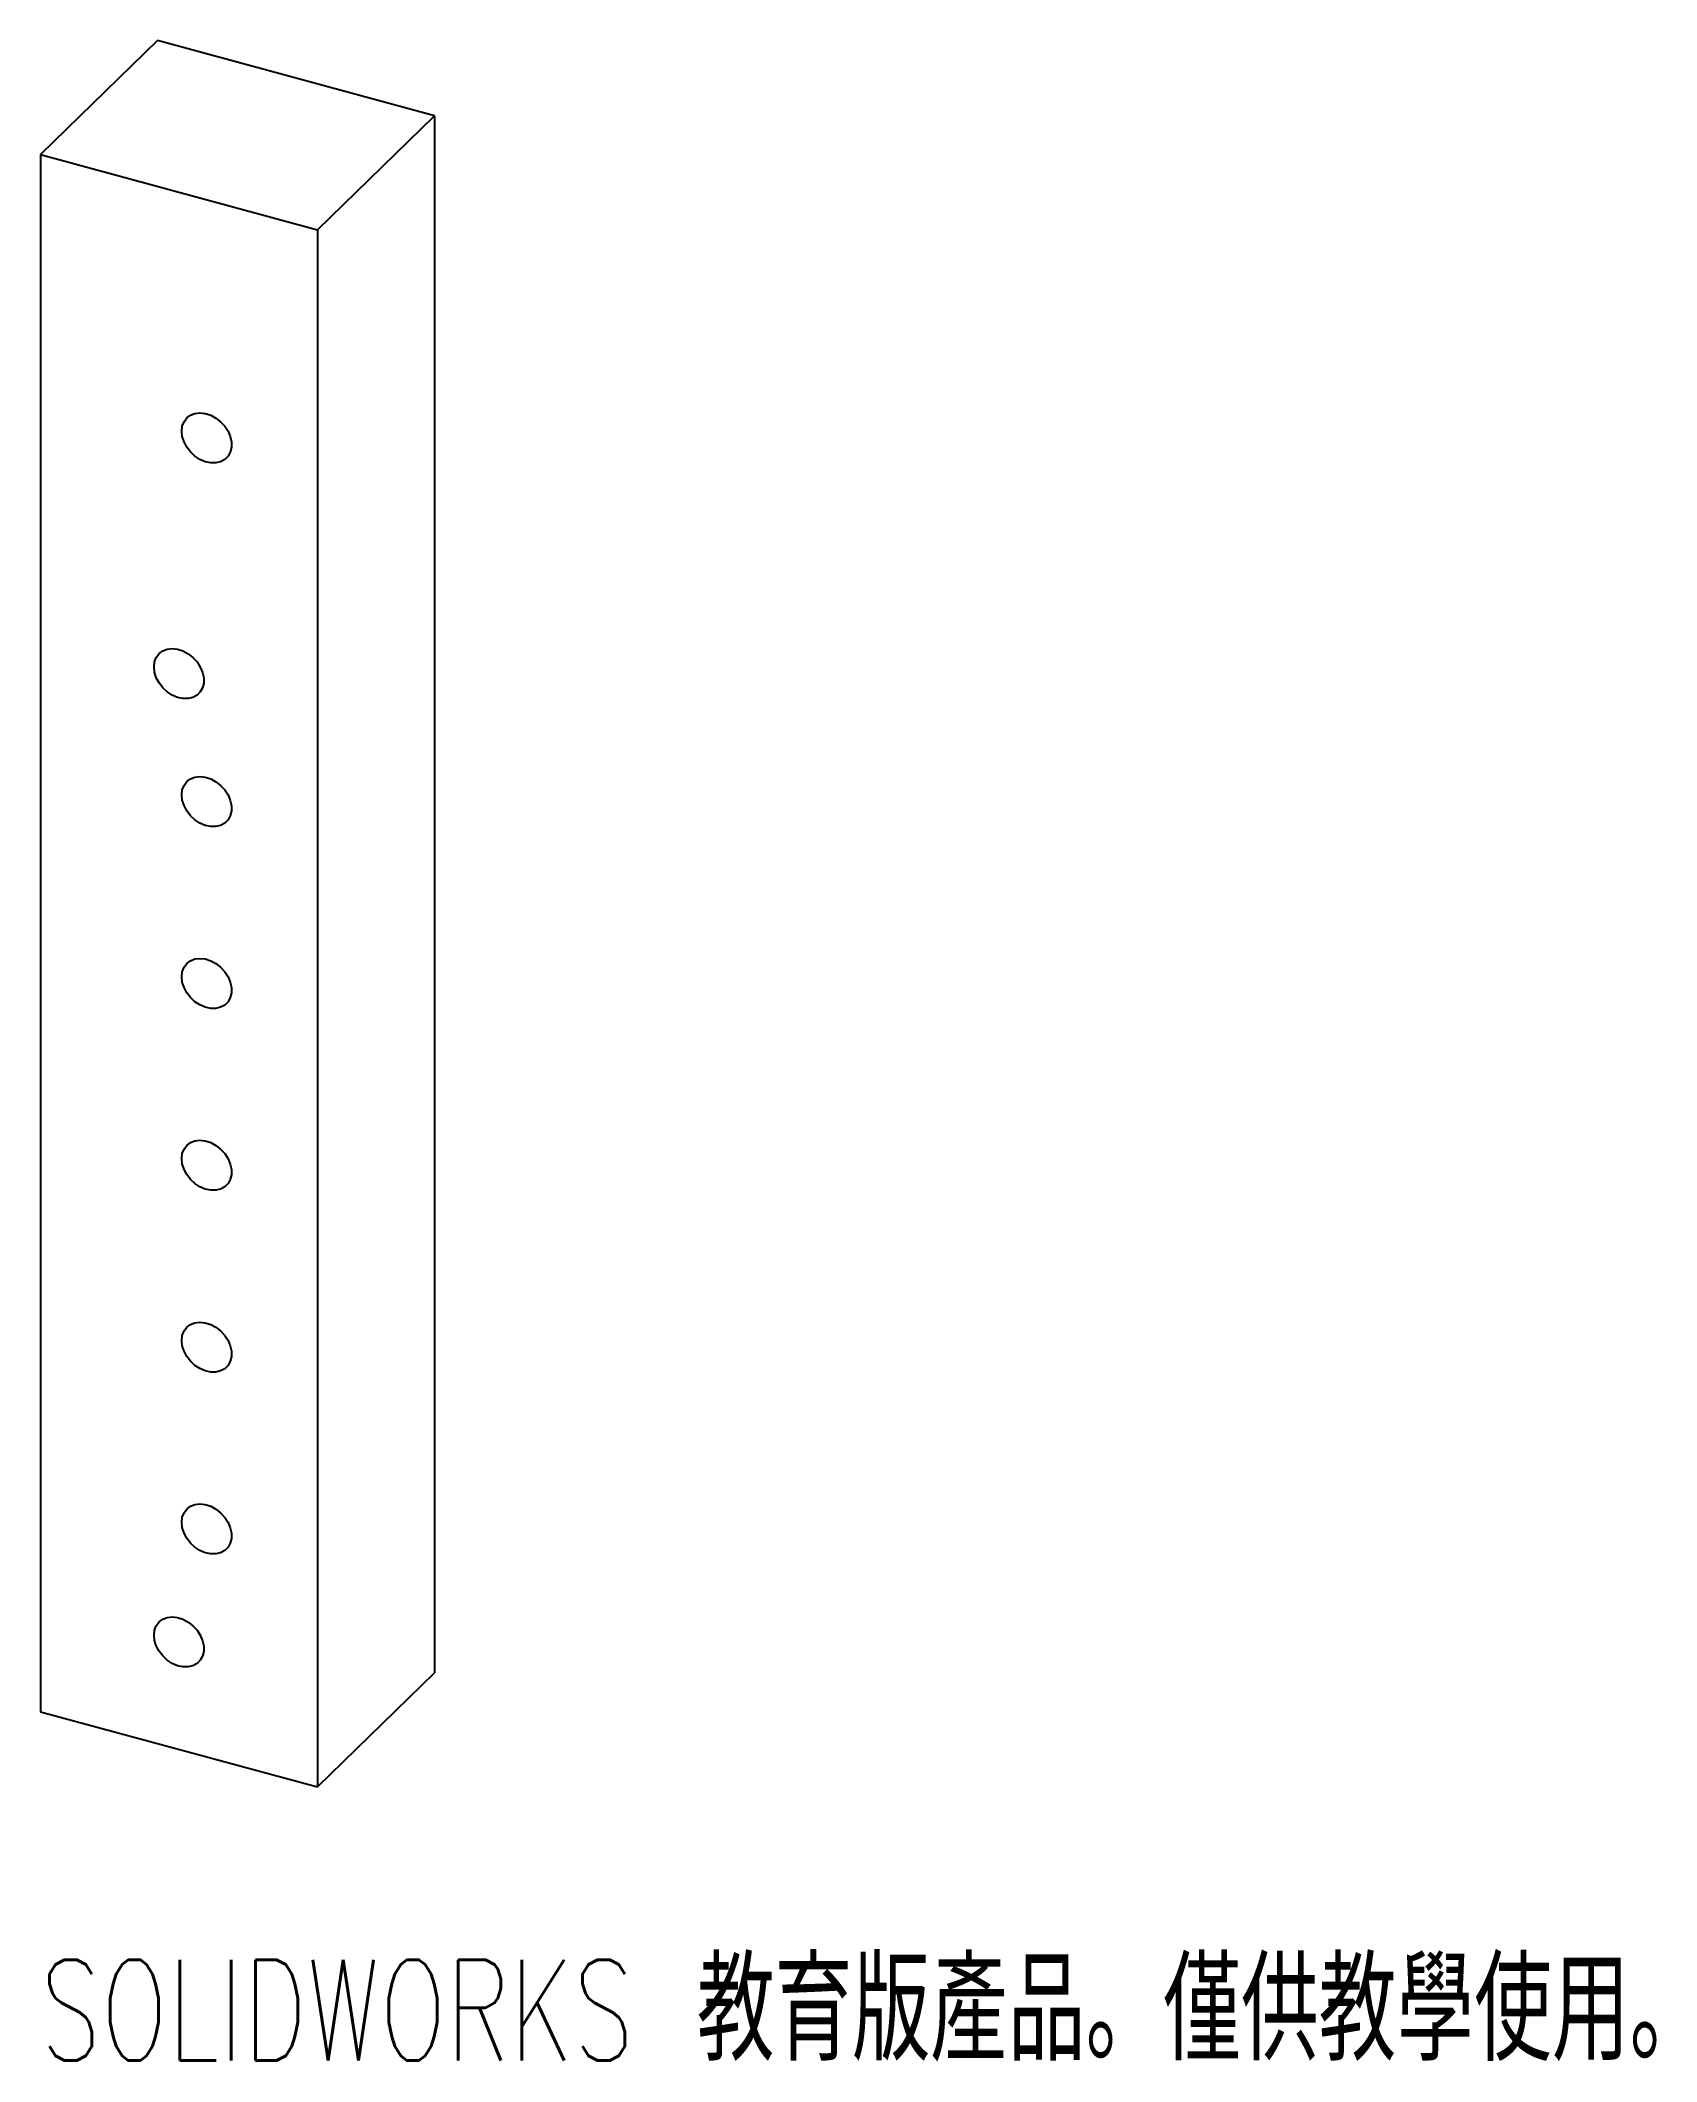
# Paper-space layout '_不等角視圖' of a CAD drawing. Header units: millimetres. Extents: x -9.4 to 68, y -17.7 to 79.1.
import ezdxf

# ---------------------------------------------------------------- set-up
doc = ezdxf.new("R2010")
doc.units = ezdxf.units.MM
doc.styles.add('SLDTEXTSTYLE0', font='TXT', dxfattribs={"width": 0.7, "bigfont": 'bigfont'})

psp = doc.layouts.new('_不等角視圖')

# ---------------------------------------------------------------- linework, layer by layer
at = {"color": 7, "linetype": 'Continuous', "lineweight": 25}
for p, q in [((-3.833, 79.109), (-9.433, 73.643)), ((9.433, 75.504), (-3.833, 79.109)), ((3.833, 70.038), (9.433, 75.504)), ((9.433, 75.504), (9.433, 0.93)), ((-9.433, 73.643), (3.833, 70.038)), ((-9.433, 73.643), (-9.433, -0.93)), ((3.833, 70.038), (3.833, -4.536)), ((3.833, -4.536), (9.433, 0.93)), ((-9.433, -0.93), (3.833, -4.536))]:
    psp.add_line(p, q, dxfattribs=at)
at = {"color": 7, "linetype": 'Continuous', "lineweight": 25, "flags": 128}
for points in [[(-2.668, 60.396), (-2.64, 60.637), (-2.557, 60.851), (-2.424, 61.03), (-2.247, 61.163), (-2.033, 61.245), (-1.793, 61.273), (-1.538, 61.244), (-1.28, 61.16), (-1.032, 61.026), (-0.804, 60.847), (-0.607, 60.631), (-0.45, 60.39), (-0.342, 60.133), (-0.287, 59.874), (-0.287, 59.623), (-0.342, 59.394), (-0.45, 59.196), (-0.607, 59.04), (-0.804, 58.931), (-1.032, 58.876), (-1.28, 58.877), (-1.538, 58.933), (-1.793, 59.043), (-2.033, 59.201), (-2.247, 59.399), (-2.424, 59.629), (-2.557, 59.88), (-2.64, 60.139), (-2.668, 60.396)], [(-3.994, 49.107), (-3.966, 49.348), (-3.884, 49.563), (-3.751, 49.741), (-3.573, 49.875), (-3.359, 49.957), (-3.12, 49.985), (-2.865, 49.956), (-2.607, 49.872), (-2.358, 49.738), (-2.13, 49.558), (-1.933, 49.343), (-1.777, 49.101), (-1.669, 48.845), (-1.613, 48.585), (-1.613, 48.335), (-1.669, 48.106), (-1.777, 47.908), (-1.933, 47.751), (-2.13, 47.643), (-2.358, 47.588), (-2.607, 47.588), (-2.865, 47.645), (-3.12, 47.755), (-3.359, 47.912), (-3.573, 48.111), (-3.751, 48.341), (-3.884, 48.591), (-3.966, 48.851), (-3.994, 49.107)], [(-2.668, 42.978), (-2.64, 43.219), (-2.557, 43.434), (-2.424, 43.612), (-2.247, 43.745), (-2.033, 43.828), (-1.793, 43.855), (-1.538, 43.826), (-1.28, 43.743), (-1.032, 43.608), (-0.804, 43.429), (-0.607, 43.214), (-0.45, 42.972), (-0.342, 42.715), (-0.287, 42.456), (-0.287, 42.206), (-0.342, 41.976), (-0.45, 41.779), (-0.607, 41.622), (-0.804, 41.514), (-1.032, 41.458), (-1.28, 41.459), (-1.538, 41.516), (-1.793, 41.625), (-2.033, 41.783), (-2.247, 41.982), (-2.424, 42.211), (-2.557, 42.462), (-2.64, 42.722), (-2.668, 42.978)], [(-2.668, 34.269), (-2.64, 34.51), (-2.557, 34.725), (-2.424, 34.903), (-2.247, 35.037), (-2.033, 35.119), (-1.793, 35.146), (-1.538, 35.118), (-1.28, 35.034), (-1.032, 34.899), (-0.804, 34.72), (-0.607, 34.505), (-0.45, 34.263), (-0.342, 34.007), (-0.287, 33.747), (-0.287, 33.497), (-0.342, 33.268), (-0.45, 33.07), (-0.607, 32.913), (-0.804, 32.805), (-1.032, 32.749), (-1.28, 32.75), (-1.538, 32.807), (-1.793, 32.916), (-2.033, 33.074), (-2.247, 33.273), (-2.424, 33.503), (-2.557, 33.753), (-2.64, 34.013), (-2.668, 34.269)], [(-2.668, 25.56), (-2.64, 25.801), (-2.557, 26.016), (-2.424, 26.194), (-2.247, 26.328), (-2.033, 26.41), (-1.793, 26.438), (-1.538, 26.409), (-1.28, 26.325), (-1.032, 26.191), (-0.804, 26.011), (-0.607, 25.796), (-0.45, 25.554), (-0.342, 25.298), (-0.287, 25.038), (-0.287, 24.788), (-0.342, 24.559), (-0.45, 24.361), (-0.607, 24.204), (-0.804, 24.096), (-1.032, 24.041), (-1.28, 24.041), (-1.538, 24.098), (-1.793, 24.208), (-2.033, 24.365), (-2.247, 24.564), (-2.424, 24.794), (-2.557, 25.044), (-2.64, 25.304), (-2.668, 25.56)], [(-2.668, 16.851), (-2.64, 17.093), (-2.557, 17.307), (-2.424, 17.486), (-2.247, 17.619), (-2.033, 17.701), (-1.793, 17.729), (-1.538, 17.7), (-1.28, 17.616), (-1.032, 17.482), (-0.804, 17.303), (-0.607, 17.087), (-0.45, 16.845), (-0.342, 16.589), (-0.287, 16.329), (-0.287, 16.079), (-0.342, 15.85), (-0.45, 15.652), (-0.607, 15.496), (-0.804, 15.387), (-1.032, 15.332), (-1.28, 15.333), (-1.538, 15.389), (-1.793, 15.499), (-2.033, 15.657), (-2.247, 15.855), (-2.424, 16.085), (-2.557, 16.336), (-2.64, 16.595), (-2.668, 16.851)], [(-2.668, 8.143), (-2.64, 8.384), (-2.557, 8.599), (-2.424, 8.777), (-2.247, 8.91), (-2.033, 8.993), (-1.793, 9.02), (-1.538, 8.991), (-1.28, 8.908), (-1.032, 8.773), (-0.804, 8.594), (-0.607, 8.378), (-0.45, 8.137), (-0.342, 7.88), (-0.287, 7.621), (-0.287, 7.37), (-0.342, 7.141), (-0.45, 6.944), (-0.607, 6.787), (-0.804, 6.678), (-1.032, 6.623), (-1.28, 6.624), (-1.538, 6.68), (-1.793, 6.79), (-2.033, 6.948), (-2.247, 7.146), (-2.424, 7.376), (-2.557, 7.627), (-2.64, 7.886), (-2.668, 8.143)], [(-3.994, 2.734), (-3.966, 2.976), (-3.884, 3.19), (-3.751, 3.369), (-3.573, 3.502), (-3.359, 3.584), (-3.12, 3.612), (-2.865, 3.583), (-2.607, 3.499), (-2.358, 3.365), (-2.13, 3.186), (-1.933, 2.97), (-1.777, 2.728), (-1.669, 2.472), (-1.613, 2.212), (-1.613, 1.962), (-1.669, 1.733), (-1.777, 1.535), (-1.933, 1.379), (-2.13, 1.27), (-2.358, 1.215), (-2.607, 1.216), (-2.865, 1.272), (-3.12, 1.382), (-3.359, 1.54), (-3.573, 1.738), (-3.751, 1.968), (-3.884, 2.219), (-3.966, 2.478), (-3.994, 2.734)]]:
    psp.add_lwpolyline(points, dxfattribs=at)

# ---------------------------------------------------------------- texts
at = {"color": 7, "linetype": 'Continuous', "insert": (-9.433, -12.806), "char_height": 4.83362, "attachment_point": 1, "style": 'SLDTEXTSTYLE0'}
psp.add_mtext('SOLIDWORKS 教育版產品。僅供教學使用。', dxfattribs=at)

doc.saveas('drawing.dxf')
